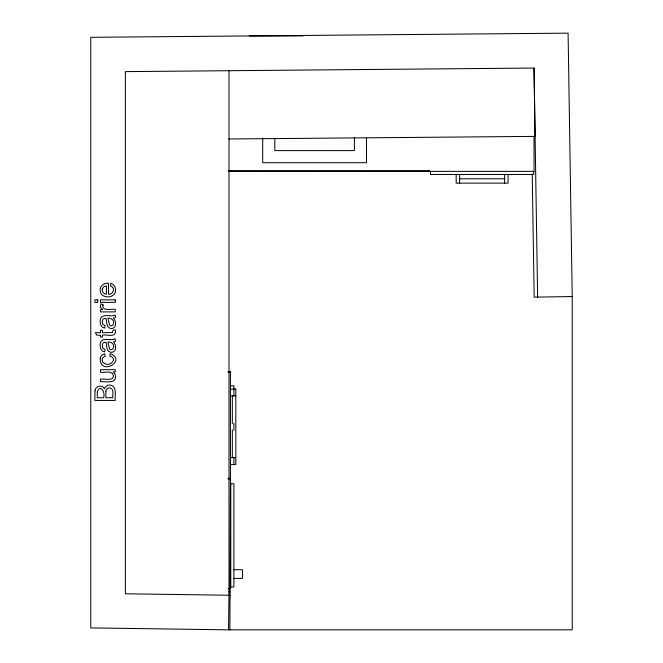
<?xml version="1.0" encoding="UTF-8"?>
<svg xmlns="http://www.w3.org/2000/svg" width="663" height="663" viewBox="0 0 663 663"><rect width="100%" height="100%" fill="white"/><g stroke="black" fill="none" stroke-linecap="round" stroke-linejoin="round"><path stroke-width="0.99" d="M228.52 629.833L229.008 595.233L229.008 70.717M229.904 629.85L572.227 629.85L572.227 296.552L568.092 33.15L90.773 37.319L90.773 627.911L229.904 629.85L230.434 478.893L228.105 478.893M572.227 296.552L534.171 297.157L532.232 173.996M537.627 297.099L534.03 68.049L125.382 71.621L125.382 593.783L230.392 595.25M229.008 138.981L535.066 136.387L534.03 68.049M249.313 35.935L302.974 35.935M228.536 170.722L262.432 170.722M262.929 170.722L314.312 170.722M314.834 170.722L366.216 170.722M366.738 170.722L429.616 170.722M228.354 171.361L534.03 171.361L534.03 136.429M459.633 178.803L504.618 178.803M228.064 371.711L230.434 371.711L230.434 478.379L228.105 478.379M228.105 371.976L230.434 371.976M230.434 385.816L233.898 385.816L233.898 395.852M233.824 388.924L235.804 388.924L235.804 464.539L230.857 464.539M230.434 389.272L233.898 389.272M230.857 395.852L235.804 395.852M230.857 457.619L235.804 457.619M230.774 483.741L233.882 483.741L233.882 587.028L230.774 587.028M233.882 569.732L242.534 569.732L242.534 578.385L233.882 578.385M228.105 588.678L230.434 588.678M228.379 591.794L230.434 591.794M533.773 171.361L533.773 174.477L430.478 174.477L430.478 171.361M508.073 174.477L508.073 183.129L456.169 183.129L456.169 174.477M504.618 174.477L504.618 183.129M459.633 174.477L459.633 183.129M366.506 137.995L366.506 162.717L262.697 162.717L262.697 137.995M354.398 137.332L354.398 150.6L274.805 150.6L274.805 138.352M233.898 423.276L233.898 430.196M233.898 457.619L233.898 464.539M232.34 395.852L232.34 423.64M232.34 429.823L232.34 457.619M230.774 483.484L230.774 587.294M97.328 391.783L97.262 397.742L103.428 397.742C105.931 393.026 100.171 383.454 97.328 391.783M105.923 391.303L105.84 397.742L112.859 397.742C112.362 394.758 114.343 389.198 110.265 387.93C108.102 387.325 105.906 389.065 105.923 391.303M115.602 323.527C115.934 326.411 113.307 329.32 110.323 328.458C105.989 327.124 107.116 321.654 105.881 318.29L103.063 318.986L102.218 321.837L102.84 324.447L105.027 325.699L104.696 328.144C99.873 327.373 99.185 320.991 101.091 317.37C104.721 313.657 110.97 317.337 115.263 314.958L115.263 317.577L113.439 318.083L115.113 320.759L115.602 323.527M115.602 347.304C115.934 350.197 113.307 353.106 110.323 352.235C105.989 350.909 107.116 345.44 105.881 342.075L103.063 342.771L102.218 345.622L102.84 348.232L105.027 349.476L104.696 351.929C99.873 351.158 99.185 344.777 101.091 341.155C104.721 337.442 110.97 341.122 115.263 338.743L115.263 341.362L113.439 341.859L115.113 344.545L115.602 347.304M100.221 358.65C100.113 376.493 127.487 360.299 110.166 353.661L109.851 356.122C118.37 358.343 109.892 367.484 104.34 363.299A3.879 3.879 0 0 1 102.541 361.418C101.538 359.321 102.84 356.653 105.202 356.329L104.82 353.893L102.84 354.597A5.064 5.064 0 0 0 100.826 356.677L100.221 358.65M95.008 390.681L94.85 400.444L115.263 400.444C114.558 395.877 117.194 388.501 112.014 385.634A5.975 5.975 0 0 0 107.679 385.278L105.135 387.233L104.406 388.874C102.525 384.25 95.24 385.849 95.008 390.681M115.602 289.822C116.058 296.709 106.652 298.93 102.201 294.952A6.282 6.282 0 0 1 100.27 291.422C99.044 286.565 103.859 282.488 108.508 283.25L108.508 294.281C113.448 294.936 115.685 287.253 110.506 285.91L110.82 283.325L112.843 284.195L114.898 286.482L115.602 289.822M115.461 331.715C115.254 338.055 105.923 333.986 102.425 335.196L102.425 337.028L100.478 337.028L100.478 335.196L96.815 335.196L95.315 332.702L100.478 332.702L100.478 330.182L102.425 330.182L102.425 332.702L112.453 332.569L113.025 330.182L115.238 329.818L115.461 331.715M102.293 289.027C101.679 291.621 103.818 294.148 106.453 294.14L106.453 285.886L103.652 286.83L102.293 289.027M115.602 376.634C115.495 384.341 105.003 381.117 100.478 381.689L100.478 379.178C103.942 378.333 114.343 381.888 113.298 375.043C111.392 369.995 104.282 373.136 100.478 372.208L100.478 369.697L115.263 369.697L115.263 371.943L113.091 371.943L114.972 373.973L115.602 376.634M113.638 322.922L112.967 325.143L111.293 325.906A2.13 2.13 0 0 1 109.635 325.135L107.845 318.29C110.771 317.718 113.854 319.765 113.638 322.922M113.638 346.708L112.967 348.929L111.293 349.691A2.13 2.13 0 0 1 109.635 348.92L107.845 342.075C110.771 341.503 113.854 343.55 113.638 346.708M102.873 305.643C102.334 311.751 112.221 308.56 115.263 309.389L115.263 311.9L100.478 311.9L100.478 309.638L102.715 309.638L100.27 307.276L100.95 303.861L103.279 304.723L102.873 305.643M97.734 299.85L94.85 299.85L94.85 302.361L97.734 302.361L97.734 299.85M115.263 299.85L100.478 299.85L100.478 302.361L115.263 302.361L115.263 299.85"/></g></svg>
